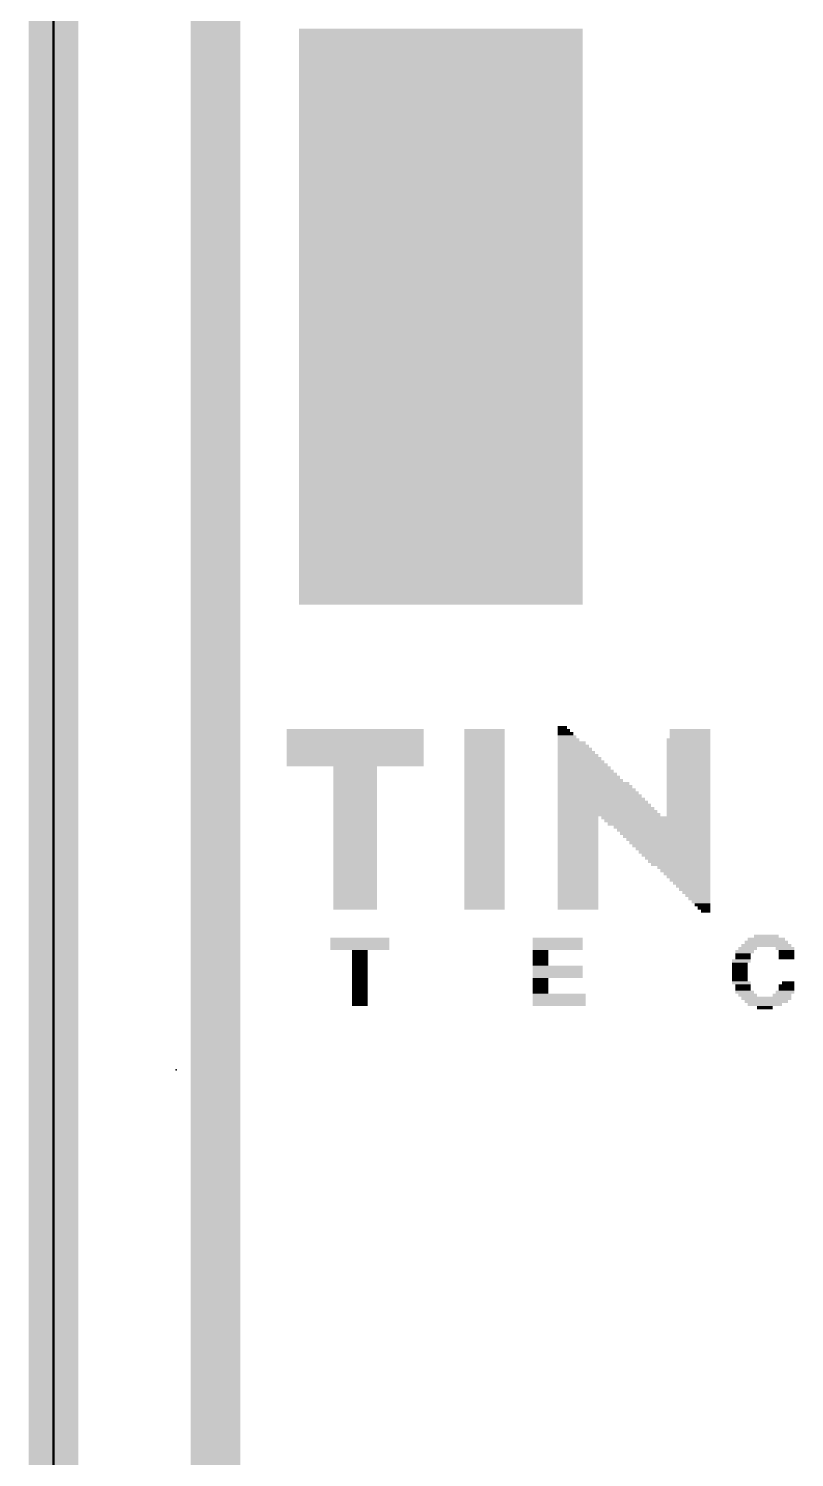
# Model space of a CAD drawing. Extents: x -0.1 to 50.1, y -0.1 to 50.1.
# Drawn here: x -0.1 to 3.02, y 5.92 to 11.75 of the extents above; entities that cross this region are included whole.
import ezdxf

# ---------------------------------------------------------------- set-up
doc = ezdxf.new("R2010")
doc.units = 0
for name, color, linetype in [('15', 22, 'CONTINUOUS'), ('16', 175, 'CONTINUOUS'), ('2', 175, 'CONTINUOUS'), ('20', 7, 'CONTINUOUS'), ('21', 253, 'CONTINUOUS'), ('23', 7, 'CONTINUOUS')]:
    doc.layers.add(name, color=color, linetype=linetype)

# ---------------------------------------------------------------- blocks, each defined once
blk = doc.blocks.new('RECT')
blk.add_solid([(-0.5, -0.5), (0.5, -0.5), (-0.5, 0.5), (0.5, 0.5)])

msp = doc.modelspace()

# ---------------------------------------------------------------- linework, layer by layer
at = {"layer": '15', "const_width": 0.01}
msp.add_lwpolyline([(0, 50), (0, 0)], dxfattribs=at)
at = {"layer": '16', "const_width": 0.2032}
msp.add_lwpolyline([(0.6604, 2.3368), (0.6604, 23.9396)], dxfattribs=at)
at = {"layer": '2', "const_width": 0.01}
msp.add_lwpolyline([(0, 50), (0, 0)], dxfattribs=at)
at = {"layer": '20', "const_width": 0.2032}
msp.add_lwpolyline([(0, 48), (0, 2)], dxfattribs=at)
at = {"layer": '23'}
msp.add_point((0.5, 7.5), dxfattribs=at)

# ---------------------------------------------------------------- block references
at = {"layer": '21', "yscale": 0.0127}
for p, xscale in [((1.5795, 11.7418), 1.1557), ((1.5795, 11.7291), 1.1557), ((1.5795, 11.7164), 1.1557), ((1.5795, 11.7037), 1.1557), ((1.5795, 11.691), 1.1557), ((1.5795, 11.6783), 1.1557), ((1.5795, 11.6656), 1.1557), ((1.5795, 11.6529), 1.1557), ((1.5795, 11.6402), 1.1557), ((1.5795, 11.6275), 1.1557), ((1.5795, 11.6148), 1.1557), ((1.5795, 11.6021), 1.1557), ((1.5795, 11.5894), 1.1557), ((1.5795, 11.5767), 1.1557), ((1.5795, 11.564), 1.1557), ((1.5795, 11.5513), 1.1557), ((1.5795, 11.5386), 1.1557), ((1.5795, 11.5259), 1.1557), ((1.5795, 11.5132), 1.1557), ((1.5795, 11.5005), 1.1557), ((1.5795, 11.4878), 1.1557), ((1.5795, 11.4751), 1.1557), ((1.5795, 11.4624), 1.1557), ((1.5795, 11.4497), 1.1557), ((1.5795, 11.437), 1.1557), ((1.5795, 11.4243), 1.1557), ((1.5795, 11.4116), 1.1557), ((1.5795, 11.3989), 1.1557), ((1.5795, 11.3862), 1.1557), ((1.5795, 11.3735), 1.1557), ((1.5795, 11.3608), 1.1557), ((1.5795, 11.3481), 1.1557), ((1.5795, 11.3354), 1.1557), ((1.5795, 11.3227), 1.1557), ((1.5795, 11.31), 1.1557), ((1.5795, 11.2973), 1.1557), ((1.5795, 11.2846), 1.1557), ((1.5795, 11.2719), 1.1557), ((1.5795, 11.2592), 1.1557), ((1.5795, 11.2465), 1.1557), ((1.5795, 11.2338), 1.1557), ((1.5795, 11.2211), 1.1557), ((1.5795, 11.2084), 1.1557), ((1.5795, 11.1957), 1.1557), ((1.5795, 11.183), 1.1557), ((1.5795, 11.1703), 1.1557), ((1.5795, 11.1576), 1.1557), ((1.5795, 11.1449), 1.1557), ((1.5795, 11.1322), 1.1557), ((1.5795, 11.1195), 1.1557), ((1.5795, 11.1068), 1.1557), ((1.5795, 11.0941), 1.1557), ((1.5795, 11.0814), 1.1557), ((1.5795, 11.0687), 1.1557), ((1.5795, 11.056), 1.1557), ((1.5795, 11.0433), 1.1557), ((1.5795, 11.0306), 1.1557), ((1.5795, 11.0179), 1.1557), ((1.5795, 11.0052), 1.1557), ((1.5795, 10.9925), 1.1557), ((1.5795, 10.9798), 1.1557), ((1.5795, 10.9671), 1.1557), ((1.5795, 10.9544), 1.1557), ((1.5795, 10.9417), 1.1557), ((1.5795, 10.929), 1.1557), ((1.5795, 10.9163), 1.1557), ((1.5795, 10.9036), 1.1557), ((1.5795, 10.8909), 1.1557), ((1.5795, 10.8782), 1.1557), ((1.5795, 10.8655), 1.1557), ((1.5795, 10.8528), 1.1557), ((1.5795, 10.8401), 1.1557), ((1.5795, 10.8274), 1.1557), ((1.5795, 10.8147), 1.1557), ((1.5795, 10.802), 1.1557), ((1.5795, 10.7893), 1.1557), ((1.5795, 10.7766), 1.1557), ((1.5795, 10.7639), 1.1557), ((1.5795, 10.7512), 1.1557), ((1.5795, 10.7385), 1.1557), ((1.5795, 10.7258), 1.1557), ((1.5795, 10.7131), 1.1557), ((1.5795, 10.7004), 1.1557), ((1.5795, 10.6877), 1.1557), ((1.5795, 10.675), 1.1557), ((1.5795, 10.6623), 1.1557), ((1.5795, 10.6496), 1.1557), ((1.5795, 10.6369), 1.1557), ((1.5795, 10.6242), 1.1557), ((1.5795, 10.6115), 1.1557), ((1.5795, 10.5988), 1.1557), ((1.5795, 10.5861), 1.1557), ((1.5795, 10.5734), 1.1557), ((1.5795, 10.5607), 1.1557), ((1.5795, 10.548), 1.1557), ((1.5795, 10.5353), 1.1557), ((1.5795, 10.5226), 1.1557), ((1.5795, 10.5099), 1.1557), ((1.5795, 10.4972), 1.1557), ((1.5795, 10.4845), 1.1557), ((1.5795, 10.4718), 1.1557), ((1.5795, 10.4591), 1.1557), ((1.5795, 10.4464), 1.1557), ((1.5795, 10.4337), 1.1557), ((1.5795, 10.421), 1.1557), ((1.5795, 10.4083), 1.1557), ((1.5795, 10.3956), 1.1557), ((1.5795, 10.3829), 1.1557), ((1.5795, 10.3702), 1.1557), ((1.5795, 10.3575), 1.1557), ((1.5795, 10.3448), 1.1557), ((1.5795, 10.3321), 1.1557), ((1.5795, 10.3194), 1.1557), ((1.5795, 10.3067), 1.1557), ((1.5795, 10.294), 1.1557), ((1.5795, 10.2813), 1.1557), ((1.5795, 10.2686), 1.1557), ((1.5795, 10.2559), 1.1557), ((1.5795, 10.2432), 1.1557), ((1.5795, 10.2305), 1.1557), ((1.5795, 10.2178), 1.1557), ((1.5795, 10.2051), 1.1557), ((1.5795, 10.1924), 1.1557), ((1.5795, 10.1797), 1.1557), ((1.5795, 10.167), 1.1557), ((1.5795, 10.1543), 1.1557), ((1.5795, 10.1416), 1.1557), ((1.5795, 10.1289), 1.1557), ((1.5795, 10.1162), 1.1557), ((1.5795, 10.1035), 1.1557), ((1.5795, 10.0908), 1.1557), ((1.5795, 10.0781), 1.1557), ((1.5795, 10.0654), 1.1557), ((1.5795, 10.0527), 1.1557), ((1.5795, 10.04), 1.1557), ((1.5795, 10.0273), 1.1557), ((1.5795, 10.0146), 1.1557), ((1.5795, 10.0019), 1.1557), ((1.5795, 9.9892), 1.1557), ((1.5795, 9.9765), 1.1557), ((1.5795, 9.9638), 1.1557), ((1.5795, 9.9511), 1.1557), ((1.5795, 9.9384), 1.1557), ((1.5795, 9.9257), 1.1557), ((1.5795, 9.913), 1.1557), ((1.5795, 9.9003), 1.1557), ((1.5795, 9.8876), 1.1557), ((1.5795, 9.8749), 1.1557), ((1.5795, 9.8622), 1.1557), ((1.5795, 9.8495), 1.1557), ((1.5795, 9.8368), 1.1557), ((1.5795, 9.8241), 1.1557), ((1.5795, 9.8114), 1.1557), ((1.5795, 9.7987), 1.1557), ((1.5795, 9.786), 1.1557), ((1.5795, 9.7733), 1.1557), ((1.5795, 9.7606), 1.1557), ((1.5795, 9.7479), 1.1557), ((1.5795, 9.7352), 1.1557), ((1.5795, 9.7225), 1.1557), ((1.5795, 9.7098), 1.1557), ((1.5795, 9.6971), 1.1557), ((1.5795, 9.6844), 1.1557), ((1.5795, 9.6717), 1.1557), ((1.5795, 9.659), 1.1557), ((1.5795, 9.6463), 1.1557), ((1.5795, 9.6336), 1.1557), ((1.5795, 9.6209), 1.1557), ((1.5795, 9.6082), 1.1557), ((1.5795, 9.5955), 1.1557), ((1.5795, 9.5828), 1.1557), ((1.5795, 9.5701), 1.1557), ((1.5795, 9.5574), 1.1557), ((1.5795, 9.5447), 1.1557), ((1.5795, 9.532), 1.1557), ((1.5795, 9.5193), 1.1557), ((1.5795, 9.5066), 1.1557), ((1.5795, 9.4939), 1.1557), ((1.5795, 9.4812), 1.1557), ((1.5795, 9.4685), 1.1557), ((1.5795, 9.4558), 1.1557), ((1.5795, 9.4431), 1.1557), ((1.5795, 9.4304), 1.1557), ((1.5795, 9.4177), 1.1557), ((1.5795, 9.405), 1.1557), ((1.2303, 8.8843), 0.5588), ((1.2303, 8.8716), 0.5588), ((1.2303, 8.8589), 0.5588), ((1.7573, 8.8843), 0.1651), ((1.7573, 8.8716), 0.1651), ((1.7573, 8.8589), 0.1651), ((2.0875, 8.8716), 0.0635), ((2.0748, 8.897), 0.0381), ((2.0812, 8.8843), 0.0508), ((2.0939, 8.8589), 0.0762), ((2.5955, 8.8843), 0.1651), ((2.5955, 8.8716), 0.1651), ((2.5955, 8.8589), 0.1651), ((1.2303, 8.8462), 0.5588), ((1.2303, 8.8335), 0.5588), ((1.2303, 8.8208), 0.5588), ((1.2303, 8.8081), 0.5588), ((1.2303, 8.7954), 0.5588), ((1.7573, 8.8462), 0.1651), ((1.7573, 8.8335), 0.1651), ((1.7573, 8.8208), 0.1651), ((1.7573, 8.8081), 0.1651), ((1.7573, 8.7954), 0.1651), ((2.1129, 8.8335), 0.1143), ((2.1256, 8.8081), 0.1397), ((2.1002, 8.8462), 0.0889), ((2.1193, 8.8208), 0.127), ((2.132, 8.7954), 0.1524), ((2.5892, 8.8462), 0.1778), ((2.5892, 8.8335), 0.1778), ((2.5892, 8.8208), 0.1778), ((2.5892, 8.8081), 0.1778), ((2.5892, 8.7954), 0.1778), ((1.2303, 8.7827), 0.5588), ((1.2303, 8.77), 0.5588), ((1.2303, 8.7573), 0.5588), ((1.2303, 8.7446), 0.5588), ((1.7573, 8.7827), 0.1651), ((1.7573, 8.77), 0.1651), ((1.7573, 8.7573), 0.1651), ((1.7573, 8.7446), 0.1651), ((2.1446, 8.77), 0.1778), ((2.151, 8.7573), 0.1905), ((2.1383, 8.7827), 0.1651), ((2.1574, 8.7446), 0.2032), ((2.5892, 8.7827), 0.1778), ((2.5892, 8.77), 0.1778), ((2.5892, 8.7573), 0.1778), ((2.5892, 8.7446), 0.1778), ((1.2303, 8.7319), 0.1778), ((1.2303, 8.7192), 0.1778), ((1.2303, 8.7065), 0.1778), ((1.2303, 8.6938), 0.1778), ((1.2303, 8.6811), 0.1778), ((1.7573, 8.7319), 0.1651), ((1.7573, 8.7192), 0.1651), ((1.7573, 8.7065), 0.1651), ((1.7573, 8.6938), 0.1651), ((1.7573, 8.6811), 0.1651), ((2.1637, 8.7319), 0.2159), ((2.1827, 8.6938), 0.254), ((2.1891, 8.6811), 0.2667), ((2.1701, 8.7192), 0.2286), ((2.1764, 8.7065), 0.2413), ((2.5892, 8.7319), 0.1778), ((2.5892, 8.7192), 0.1778), ((2.5892, 8.7065), 0.1778), ((2.5892, 8.6938), 0.1778), ((2.5892, 8.6811), 0.1778), ((1.2303, 8.6684), 0.1778), ((1.2303, 8.6557), 0.1778), ((1.2303, 8.643), 0.1778), ((1.2303, 8.6303), 0.1778), ((1.7573, 8.6684), 0.1651), ((1.7573, 8.6557), 0.1651), ((1.7573, 8.643), 0.1651), ((1.7573, 8.6303), 0.1651), ((2.2018, 8.6684), 0.2921), ((2.2208, 8.6303), 0.3302), ((2.2082, 8.6557), 0.3048), ((2.2145, 8.643), 0.3175), ((2.5892, 8.6684), 0.1778), ((2.5892, 8.6557), 0.1778), ((2.5892, 8.643), 0.1778), ((2.5892, 8.6303), 0.1778), ((1.2303, 8.6176), 0.1778), ((1.2303, 8.6049), 0.1778), ((1.2303, 8.5922), 0.1778), ((1.2303, 8.5795), 0.1778), ((1.2303, 8.5668), 0.1778), ((1.7573, 8.6176), 0.1651), ((1.7573, 8.6049), 0.1651), ((1.7573, 8.5922), 0.1651), ((1.7573, 8.5795), 0.1651), ((1.7573, 8.5668), 0.1651), ((2.2272, 8.6176), 0.3429), ((2.2336, 8.6049), 0.3556), ((2.2399, 8.5922), 0.3683), ((2.2463, 8.5795), 0.381), ((2.2526, 8.5668), 0.3937), ((2.5892, 8.6176), 0.1778), ((2.5892, 8.6049), 0.1778), ((2.5892, 8.5922), 0.1778), ((2.5892, 8.5795), 0.1778), ((2.5892, 8.5668), 0.1778), ((1.2303, 8.5541), 0.1778), ((1.2303, 8.5414), 0.1778), ((1.2303, 8.5287), 0.1778), ((1.2303, 8.516), 0.1778), ((1.7573, 8.5541), 0.1651), ((1.7573, 8.5414), 0.1651), ((1.7573, 8.5287), 0.1651), ((1.7573, 8.516), 0.1651), ((2.2653, 8.5414), 0.4191), ((2.259, 8.5541), 0.4064), ((2.1383, 8.5287), 0.1651), ((2.1383, 8.516), 0.1651), ((2.4558, 8.5287), 0.4445), ((2.4622, 8.516), 0.4318), ((2.5892, 8.5541), 0.1778), ((2.5892, 8.5414), 0.1778), ((1.2303, 8.5033), 0.1778), ((1.2303, 8.4906), 0.1778), ((1.2303, 8.4779), 0.1778), ((1.2303, 8.4652), 0.1778), ((1.2303, 8.4525), 0.1778), ((1.7573, 8.5033), 0.1651), ((1.7573, 8.4906), 0.1651), ((1.7573, 8.4779), 0.1651), ((1.7573, 8.4652), 0.1651), ((1.7573, 8.4525), 0.1651), ((2.1383, 8.5033), 0.1651), ((2.1383, 8.4906), 0.1651), ((2.1383, 8.4779), 0.1651), ((2.1383, 8.4652), 0.1651), ((2.1383, 8.4525), 0.1651), ((2.4685, 8.5033), 0.4191), ((2.4812, 8.4906), 0.3937), ((2.4876, 8.4779), 0.381), ((2.4939, 8.4652), 0.3683), ((2.5003, 8.4525), 0.3556), ((1.2303, 8.4398), 0.1778), ((1.2303, 8.4271), 0.1778), ((1.2303, 8.4144), 0.1778), ((1.2303, 8.4017), 0.1778), ((1.2303, 8.389), 0.1778), ((1.7573, 8.4398), 0.1651), ((1.7573, 8.4271), 0.1651), ((1.7573, 8.4144), 0.1651), ((1.7573, 8.4017), 0.1651), ((1.7573, 8.389), 0.1651), ((2.1383, 8.4398), 0.1651), ((2.1383, 8.4271), 0.1651), ((2.1383, 8.4144), 0.1651), ((2.1383, 8.4017), 0.1651), ((2.1383, 8.389), 0.1651), ((2.5066, 8.4398), 0.3429), ((2.513, 8.4271), 0.3302), ((2.5193, 8.4144), 0.3175), ((2.5257, 8.4017), 0.3048), ((2.532, 8.389), 0.2921), ((1.2303, 8.3763), 0.1778), ((1.2303, 8.3636), 0.1778), ((1.2303, 8.3509), 0.1778), ((1.2303, 8.3382), 0.1778), ((1.7573, 8.3763), 0.1651), ((1.7573, 8.3636), 0.1651), ((1.7573, 8.3509), 0.1651), ((1.7573, 8.3382), 0.1651), ((2.1383, 8.3763), 0.1651), ((2.1383, 8.3636), 0.1651), ((2.1383, 8.3509), 0.1651), ((2.1383, 8.3382), 0.1651), ((2.5384, 8.3763), 0.2794), ((2.5447, 8.3636), 0.2667), ((2.5511, 8.3509), 0.254), ((2.5574, 8.3382), 0.2413), ((1.2303, 8.3255), 0.1778), ((1.2303, 8.3128), 0.1778), ((1.2303, 8.3001), 0.1778), ((1.2303, 8.2874), 0.1778), ((1.2303, 8.2747), 0.1778), ((1.7573, 8.3255), 0.1651), ((1.7573, 8.3128), 0.1651), ((1.7573, 8.3001), 0.1651), ((1.7573, 8.2874), 0.1651), ((1.7573, 8.2747), 0.1651), ((2.1383, 8.3255), 0.1651), ((2.1383, 8.3128), 0.1651), ((2.1383, 8.3001), 0.1651), ((2.1383, 8.2874), 0.1651), ((2.1383, 8.2747), 0.1651), ((2.5701, 8.3255), 0.2159), ((2.5764, 8.3128), 0.2032), ((2.5828, 8.3001), 0.1905), ((2.5892, 8.2874), 0.1778), ((2.5955, 8.2747), 0.1651), ((1.2303, 8.262), 0.1778), ((1.2303, 8.2493), 0.1778), ((1.2303, 8.2366), 0.1778), ((1.2303, 8.2239), 0.1778), ((1.7573, 8.262), 0.1651), ((1.7573, 8.2493), 0.1651), ((1.7573, 8.2366), 0.1651), ((1.7573, 8.2239), 0.1651), ((2.1383, 8.262), 0.1651), ((2.1383, 8.2493), 0.1651), ((2.1383, 8.2366), 0.1651), ((2.1383, 8.2239), 0.1651), ((2.6019, 8.262), 0.1524), ((2.6082, 8.2493), 0.1397), ((2.6145, 8.2366), 0.127), ((2.6209, 8.2239), 0.1143), ((1.2303, 8.2112), 0.1778), ((1.2303, 8.1985), 0.1778), ((1.2303, 8.1858), 0.1778), ((1.2303, 8.1731), 0.1778), ((1.2303, 8.1604), 0.1778), ((1.7573, 8.2112), 0.1651), ((1.7573, 8.1985), 0.1651), ((1.7573, 8.1858), 0.1651), ((1.7573, 8.1731), 0.1651), ((1.7573, 8.1604), 0.1651), ((2.1383, 8.2112), 0.1651), ((2.1383, 8.1985), 0.1651), ((2.1383, 8.1858), 0.1651), ((2.1383, 8.1731), 0.1651), ((2.1383, 8.1604), 0.1651), ((2.6273, 8.2112), 0.1016), ((2.6336, 8.1985), 0.0889), ((2.64, 8.1858), 0.0762), ((2.6463, 8.1731), 0.0635), ((2.6526, 8.1604), 0.0508), ((2.659, 8.1477), 0.0381), ((2.9066, 8.0461), 0.1016), ((1.2493, 8.0334), 0.2413), ((1.2493, 8.0207), 0.2413), ((1.2493, 8.008), 0.2413), ((1.2493, 7.9953), 0.2413), ((1.2493, 7.9826), 0.0635), ((2.0558, 8.0334), 0.2032), ((2.0558, 8.0207), 0.2032), ((2.0558, 8.008), 0.2032), ((2.0558, 7.9953), 0.2032), ((1.9859, 7.9826), 0.0635), ((2.8178, 7.9826), 0.0762), ((2.8305, 7.9953), 0.0762), ((2.9066, 8.008), 0.2032), ((2.9066, 8.0207), 0.1778), ((2.9066, 8.0334), 0.1524), ((2.9829, 7.9953), 0.0762), ((2.9892, 7.9826), 0.0635), ((1.2493, 7.9699), 0.0635), ((1.2493, 7.9572), 0.0635), ((1.2493, 7.9445), 0.0635), ((1.2493, 7.9318), 0.0635), ((1.9859, 7.9699), 0.0635), ((1.9859, 7.9572), 0.0635), ((1.9859, 7.9445), 0.0635), ((1.9859, 7.9318), 0.0635), ((2.8051, 7.9445), 0.0762), ((2.7987, 7.9318), 0.0635), ((2.8114, 7.9699), 0.0635), ((2.8114, 7.9572), 0.0635), ((2.9892, 7.9699), 0.0635), ((2.9892, 7.9572), 0.0635), ((1.2493, 7.9191), 0.0635), ((1.2493, 7.9064), 0.0635), ((1.2493, 7.8937), 0.0635), ((1.2493, 7.881), 0.0635), ((1.2493, 7.8683), 0.0635), ((2.0558, 7.9191), 0.2032), ((2.0558, 7.9064), 0.2032), ((2.0558, 7.8937), 0.2032), ((2.0558, 7.881), 0.2032), ((1.9859, 7.8683), 0.0635), ((2.7987, 7.9191), 0.0635), ((2.7987, 7.9064), 0.0635), ((2.7987, 7.8937), 0.0635), ((2.7987, 7.881), 0.0635), ((2.7987, 7.8683), 0.0635), ((1.2493, 7.8556), 0.0635), ((1.2493, 7.8429), 0.0635), ((1.2493, 7.8302), 0.0635), ((1.2493, 7.8175), 0.0635), ((1.2493, 7.8048), 0.0635), ((1.9859, 7.8556), 0.0635), ((1.9859, 7.8429), 0.0635), ((1.9859, 7.8302), 0.0635), ((1.9859, 7.8175), 0.0635), ((2.0621, 7.8048), 0.2159), ((2.8051, 7.8556), 0.0762), ((2.8114, 7.8429), 0.0635), ((2.8114, 7.8302), 0.0635), ((2.8178, 7.8175), 0.0762), ((2.8305, 7.8048), 0.0762), ((2.9702, 7.8048), 0.0762), ((2.9829, 7.8175), 0.0762), ((2.9892, 7.8429), 0.0635), ((2.9892, 7.8302), 0.0635), ((2.9956, 7.8556), 0.0508), ((1.2493, 7.7921), 0.0635), ((1.2493, 7.7794), 0.0635), ((1.2493, 7.7667), 0.0635), ((2.0621, 7.7921), 0.2159), ((2.0621, 7.7794), 0.2159), ((2.0621, 7.7667), 0.2159), ((2.9066, 7.7921), 0.2032), ((2.9066, 7.7794), 0.1778), ((2.9003, 7.7667), 0.1397), ((2.9003, 7.754), 0.0635)]:
    msp.add_blockref('RECT', p, dxfattribs=dict(at, xscale=xscale))

doc.saveas('drawing.dxf')
